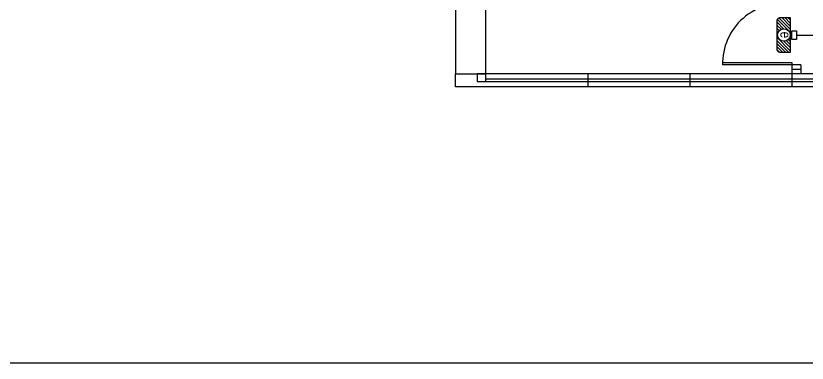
# Model space of a CAD drawing. Header units: millimetres. Extents: x 165 to 269, y 52 to 121.
# Drawn here: x 185.51 to 194.62, y 51.91 to 55.91 of the extents above; entities that cross this region are included whole.
import ezdxf
from ezdxf.enums import TextEntityAlignment as Align

# ---------------------------------------------------------------- set-up
doc = ezdxf.new("R2010")
doc.units = ezdxf.units.MM
for name, color, linetype in [('ELETRODUTO_TETO', 2, 'Continuous'), ('FAM ARQUITETURA', 253, 'Continuous'), ('LUMINÁRIAS', 86, 'Continuous')]:
    doc.layers.add(name, color=color, linetype=linetype)
doc.styles.get("Standard").update_dxf_attribs({"font": 'arial.ttf'})

# ---------------------------------------------------------------- blocks, each defined once
blk = doc.blocks.new('FAM ARQUITETURA')
at = {"layer": 'FAM ARQUITETURA'}
for p, q in [((3.645, -7.8), (3.645, -7.83)), ((3.645, -7.8), (4.445, -7.8)), ((4.445, -7.83), (3.645, -7.83)), ((4.445, -7.8), (4.445, -7.83)), ((4.545, -7.83), (4.445, -7.83)), ((4.445, -7.83), (4.445, -7.88)), ((4.545, -7.83), (4.545, -7.88)), ((4.545, -7.88), (4.445, -7.88)), ((4.445, -7.88), (4.445, -7.93)), ((4.545, -7.88), (4.545, -7.93)), ((0.57, -8.08), (0.57, -7.93)), ((5.62, -7.93), (0.92, -7.93)), ((0.92, -7.99), (5.745, -7.99)), ((2.095, -7.93), (2.095, -8.08)), ((3.27, -7.93), (3.27, -8.08)), ((4.445, -7.93), (4.445, -8.08)), ((4.445, -7.93), (4.445, -7.93)), ((14.62, -8.08), (0.57, -8.08)), ((0.92, -8.02), (5.745, -8.02))]:
    blk.add_line(p, q, dxfattribs=at)
blk.add_lwpolyline([(0.62, -7.04), (0.57, -7.04), (0.57, -7.93), (0.92, -7.93), (0.92, -7.04), (0.92, -6.17)], dxfattribs=at)
blk.add_lwpolyline([(0.82, -7.93), (0.82, -8.02), (0.92, -8.02), (0.92, -7.93)], close=True, dxfattribs=at)
blk.add_arc((4.3381, -7.815), 0.6933, 81.1321, 181.23975, dxfattribs=at)
blk = doc.blocks.new('*U127', base_point=(61.0456, 8.3746))
for p, q in [((60.8456, 8.3277), (60.8724, 8.3546)), ((60.8456, 8.2924), (60.9078, 8.3546)), ((60.8456, 8.257), (60.9432, 8.3546)), ((60.8476, 8.2237), (60.9785, 8.3546)), ((60.8656, 8.2063), (60.9966, 8.3374)), ((61.0003, 8.3411), (61.0139, 8.3546)), ((61.0482, 8.3535), (61.0492, 8.3546)), ((61.076, 8.2046), (61.226, 8.3546)), ((61.0766, 8.3466), (61.0846, 8.3546)), ((61.0973, 8.3319), (61.1199, 8.3546)), ((61.1114, 8.2046), (61.2456, 8.3388)), ((61.1117, 8.3109), (61.1553, 8.3546)), ((61.1181, 8.282), (61.1906, 8.3546)), ((61.1467, 8.2046), (61.2456, 8.3035)), ((60.8992, 8.2046), (60.9732, 8.2785)), ((60.9346, 8.2046), (60.9801, 8.2501)), ((60.9699, 8.2046), (60.9948, 8.2294)), ((61.0053, 8.2046), (61.0158, 8.2151)), ((61.0406, 8.2046), (61.0447, 8.2086)), ((61.1821, 8.2046), (61.2456, 8.2681)), ((61.2175, 8.2046), (61.2455, 8.2327))]:
    blk.add_line(p, q)
blk = doc.blocks.new('*U128', base_point=(61.0456, 8.3746))
blk.add_line((61.0456, 8.3546), (61.0456, 8.3746))
blk.add_lwpolyline([(61.0956, 8.3746), (60.9956, 8.3746), (60.9956, 8.4246), (61.0956, 8.4246)], close=True)
blk.add_lwpolyline([(60.8456, 8.3546), (61.2456, 8.3546), (61.2456, 8.2346, -0.414214), (61.2156, 8.2046), (60.8756, 8.2046, -0.414214), (60.8456, 8.2346)], format="xyb", close=True)
blk.add_circle((61.0456, 8.2811), 0.0725)
blk.add_blockref('*U127', (61.0456, 8.3746))
at = {"width": 0.8}
blk.add_text('e', height=0.12, dxfattribs=at).set_placement((61.0441, 8.2411), align=Align.CENTER)

msp = doc.modelspace()

# ---------------------------------------------------------------- linework, layer by layer
at = {"layer": 'ELETRODUTO_TETO'}
msp.add_lwpolyline([(194.4965, 55.6905), (198.2608, 55.6905, 0.414214), (198.3608, 55.7905), (198.3608, 56.9979)], format="xyb", dxfattribs=at)
at = {"layer": 'FAM ARQUITETURA'}
msp.add_lwpolyline([(185.1417, 65.455), (210.8746, 65.455), (210.8746, 51.9144), (185.1417, 51.9144)], close=True, dxfattribs=at)

# ---------------------------------------------------------------- block references
msp.add_blockref('FAM ARQUITETURA', (190.0015, 63.1755), dxfattribs=at)
at = {"layer": 'LUMINÁRIAS', "rotation": 270}
msp.add_blockref('*U128', (194.4465, 55.6905), dxfattribs=at)

doc.saveas('drawing.dxf')
